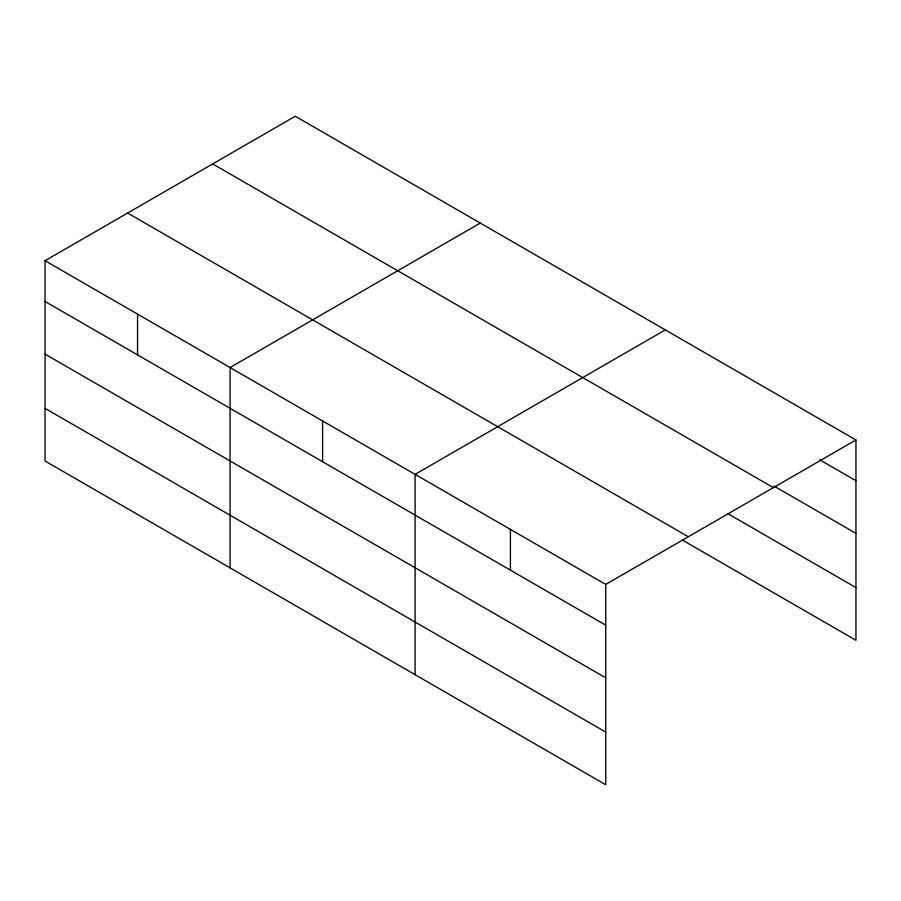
<?xml version="1.0" encoding="UTF-8"?>
<svg xmlns="http://www.w3.org/2000/svg" width="901" height="901" viewBox="0 0 901 901"><rect width="100%" height="100%" fill="white"/><g stroke="black" fill="none" stroke-linecap="round" stroke-linejoin="round"><path stroke-width="1.35" d="M45.05 260.716L605.731 584.422L605.731 784.748L45.05 461.03L45.05 260.716L295.269 116.252L855.95 439.97L855.95 640.284L682.215 539.969M480.289 223.076L230.07 367.54L230.07 567.855M665.321 329.901L415.102 474.365L415.102 674.68M605.731 584.422L855.95 439.97M819.752 459.825L855.95 480.717M773.903 486.011L855.95 533.369M212.692 163.926L773.373 487.632M728.053 513.784L855.95 587.621M127.627 213.041L688.308 536.748M45.05 301.475L605.731 625.181M45.05 354.127L605.731 677.834M45.05 408.378L605.731 732.085M510.416 529.394L510.416 570.153M322.592 420.958L322.592 461.706M137.56 314.134L137.56 354.881"/></g></svg>
